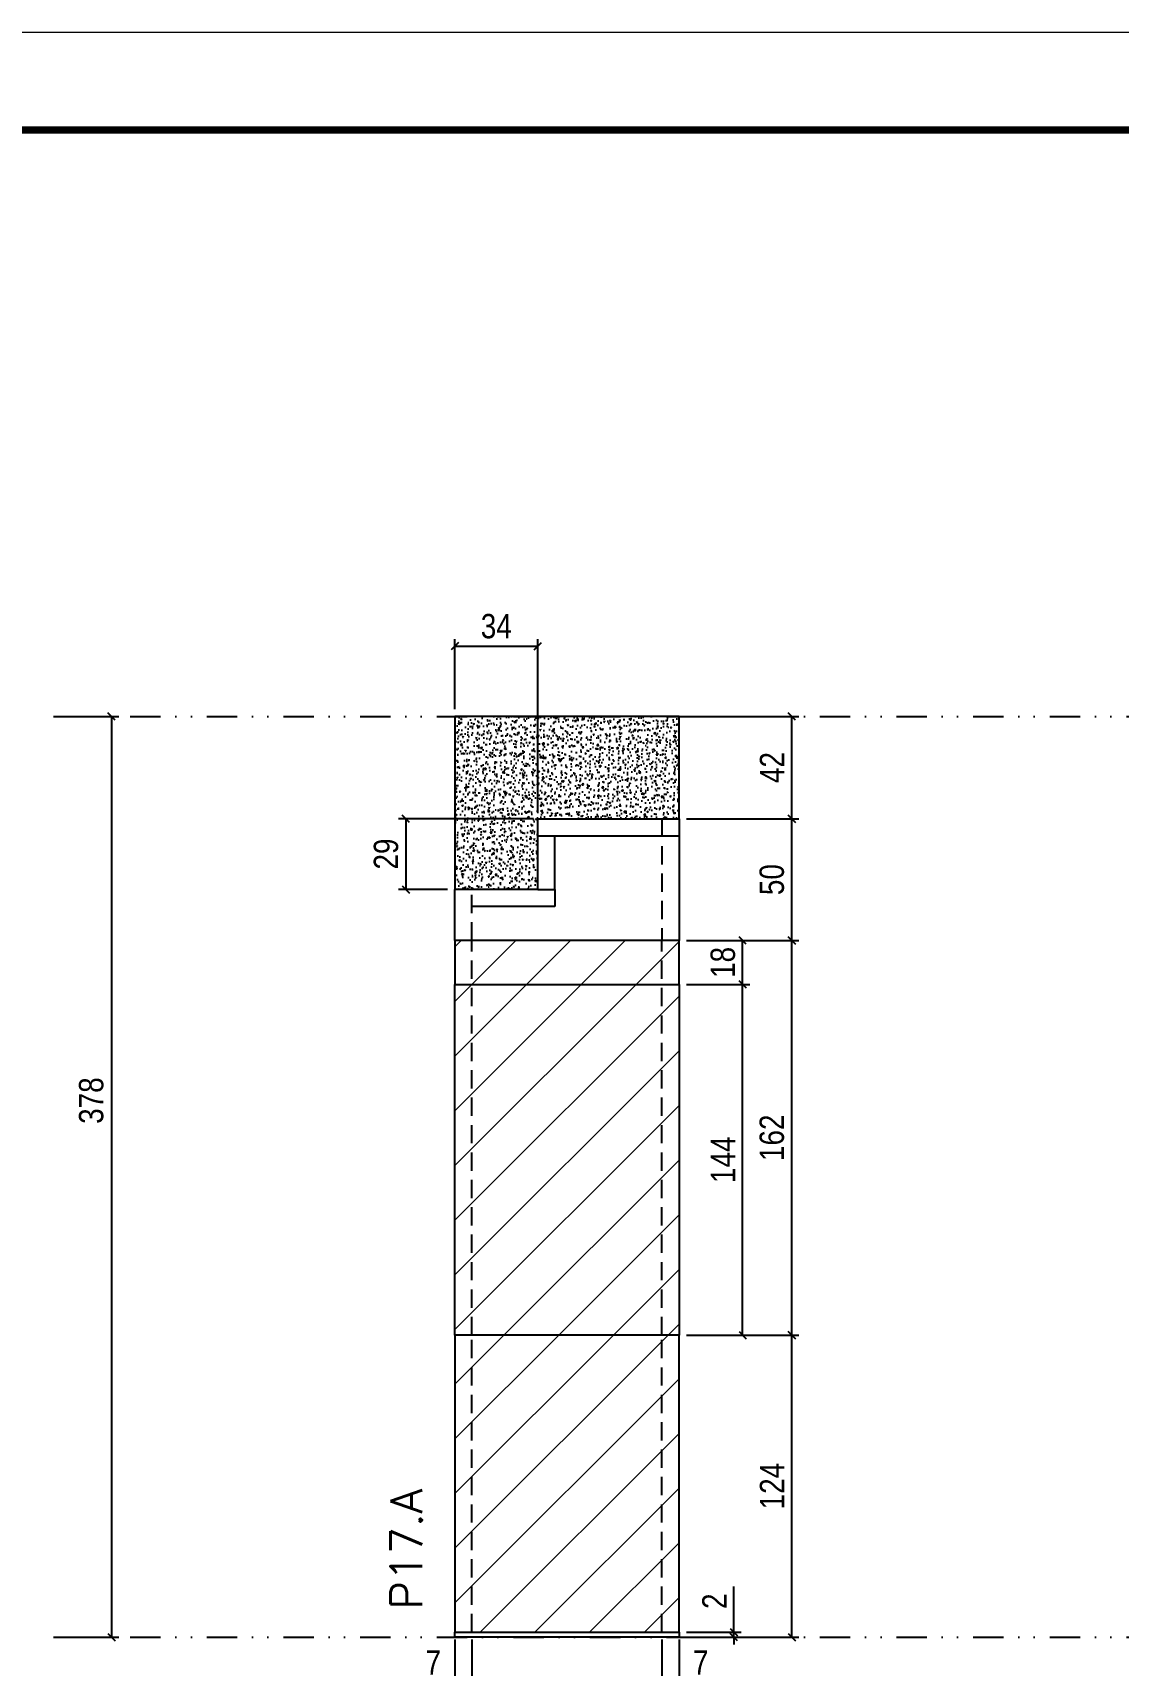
# Model space of a CAD drawing. Extents: x 2949 to 9203, y -16089 to 12527.
# Drawn here: x 3362 to 3807, y 3816 to 4487 of the extents above; entities that cross this region are included whole.
import ezdxf

# ---------------------------------------------------------------- set-up
doc = ezdxf.new("R2010")
doc.units = 0
for name, pattern in [('DASHED', [0.75, 0.5, -0.25]), ('DIVIDE2', [0.625, 0.25, -0.125, 0, -0.125, 0, -0.125]), ('HIDDEN', [0.375, 0.25, -0.125])]:
    doc.linetypes.add(name, pattern=pattern)
for name, color, linetype in [('COTA', 241, 'Continuous'), ('cotas', 4, 'Continuous'), ('Nível', 160, 'Continuous'), ('Painéis', 200, 'Continuous'), ('SARR_2.2x7', 40, 'Continuous'), ('Sarrafo de Pressão', 42, 'HIDDEN')]:
    doc.layers.add(name, color=color, linetype=linetype)
for name, color, linetype, lineweight in [('Folhas', 255, 'Continuous', 9), ('Hachura', 251, 'Continuous', 9), ('SARRAFO DE PRESSAO', 251, 'DASHED', 9), ('Texto Seção', 7, 'Continuous', 15)]:
    doc.layers.add(name, color=color, linetype=linetype, lineweight=lineweight)
doc.styles.add('COTA TECNICA', font='techl___.ttf', dxfattribs={"height": 10})
doc.styles.add('COTA TECNICA-50', font='techl___.ttf', dxfattribs={"height": 10})
doc.styles.add('REGUA-120', font='ROMANS.shx', dxfattribs={"height": 15})
doc.dimstyles.new('COTA PAINEL-50', dxfattribs={"dimtxt": 10, "dimasz": 3, "dimexe": 3, "dimexo": 3, "dimgap": 3, "dimtad": 1, "dimdec": 1, "dimzin": 12, "dimdsep": 46, "dimtxsty": 'COTA TECNICA-50', "dimblk1": 'OBLIQUE', "dimblk2": 'OBLIQUE', "dimsah": 1, "dimcen": 0.9, "dimclrd": 4, "dimclre": 4, "dimclrt": 240, "dimadec": 1, "dimazin": 3, "dimtfac": 1, "dimtdec": 1, "dimtmove": 0, "dimatfit": 3, "dimfxl": 1, "dimtolj": 1, "dimtzin": 12, "dimarcsym": 0})
doc.dimstyles.new('PAINEL', dxfattribs={"dimtxt": 10, "dimasz": 3, "dimexe": 3, "dimexo": 3, "dimgap": 3, "dimtad": 1, "dimdec": 1, "dimzin": 12, "dimdsep": 46, "dimtxsty": 'COTA TECNICA', "dimblk1": 'OBLIQUE', "dimblk2": 'OBLIQUE', "dimsah": 1, "dimcen": 0.9, "dimclrd": 4, "dimclre": 4, "dimclrt": 240, "dimadec": 1, "dimazin": 3, "dimtfac": 1, "dimtdec": 1, "dimtmove": 0, "dimatfit": 3, "dimfxl": 1, "dimtolj": 1, "dimtzin": 12, "dimarcsym": 0})
pattern_1 = [(45, (-1598.5, 3445.725), (-11.22532, 11.22532), [])]

# ---------------------------------------------------------------- blocks, each defined once
blk = doc.blocks.new('9999999999')
at = {"layer": 'Folhas'}
blk.add_lwpolyline([(98138.98, 34190.21), (99623.98, 34190.21), (99623.98, 35240.21), (98138.98, 35240.21)], close=True, dxfattribs=at)
at = {"layer": 'Folhas', "color": 30, "const_width": 3}
blk.add_lwpolyline([(98213.98, 34230.21), (99583.98, 34230.21), (99583.98, 35200.21), (98213.98, 35200.21)], close=True, dxfattribs=at)
blk = doc.blocks.new('_Oblique')
at = {"color": 0, "linetype": 'ByBlock', "lineweight": -2}
blk.add_line((-0.5, -0.5), (0.5, 0.5), dxfattribs=at)
blk = doc.blocks.new('*D995')
at = {"layer": 'cotas', "color": 4, "linetype": 'ByBlock', "lineweight": -2, "transparency": 16777216}
for p, q in [((3373.19, 4205.99), (3396.91, 4205.99)), ((3393.91, 4205.99), (3393.91, 3827.99)), ((3373.19, 3827.99), (3396.91, 3827.99))]:
    blk.add_line(p, q, dxfattribs=at)
at = {"layer": 'Defpoints', "color": 0, "linetype": 'ByBlock', "transparency": 16777216}
for p in [(3370.19, 4205.99), (3370.19, 3827.99), (3393.91, 3827.99)]:
    blk.add_point(p, dxfattribs=at)
at = {"layer": 'cotas', "color": 4, "linetype": 'ByBlock', "lineweight": -2, "transparency": 16777216, "xscale": 3, "yscale": 3, "zscale": 3}
for p, rotation in [((3393.91, 4205.99), 90), ((3393.91, 3827.99), 270)]:
    blk.add_blockref('_Oblique', p, dxfattribs=dict(at, rotation=rotation))
at = {"layer": 'cotas', "color": 240, "linetype": 'ByBlock', "transparency": 16777216, "insert": (3385.67, 4048.26), "char_height": 10, "attachment_point": 5, "rotation": 90, "style": 'COTA TECNICA'}
blk.add_mtext('\\A1;378', dxfattribs=at)
blk = doc.blocks.new('*D943')
at = {"layer": 'COTA', "color": 4, "lineweight": -2, "transparency": 16777216}
for p, q in [((3534.89, 3826.99), (3534.89, 3772.82)), ((3626.89, 3826.99), (3626.89, 3772.82)), ((3534.89, 3775.82), (3626.89, 3775.82))]:
    blk.add_line(p, q, dxfattribs=at)
at = {"layer": 'Defpoints', "color": 0, "transparency": 16777216}
for p in [(3534.89, 3829.99), (3626.89, 3829.99), (3626.89, 3775.82)]:
    blk.add_point(p, dxfattribs=at)
at = {"layer": 'COTA', "color": 4, "lineweight": -2, "transparency": 16777216, "xscale": 3, "yscale": 3, "zscale": 3, "rotation": 180}
blk.add_blockref('_Oblique', (3534.89, 3775.82), dxfattribs=at)
at = {"layer": 'COTA', "color": 4, "lineweight": -2, "transparency": 16777216, "xscale": 3, "yscale": 3, "zscale": 3}
blk.add_blockref('_Oblique', (3626.89, 3775.82), dxfattribs=at)
at = {"layer": 'COTA', "color": 240, "transparency": 16777216, "insert": (3580.89, 3783.9), "char_height": 10, "attachment_point": 5, "style": 'COTA TECNICA'}
blk.add_mtext('\\A1;92', dxfattribs=at)
blk = doc.blocks.new('*D944')
at = {"layer": 'COTA', "color": 4, "lineweight": -2, "transparency": 16777216}
for p, q in [((3629.89, 3951.99), (3676.13, 3951.99)), ((3673.13, 3827.99), (3673.13, 3951.99)), ((3629.89, 3827.99), (3676.13, 3827.99))]:
    blk.add_line(p, q, dxfattribs=at)
at = {"layer": 'Defpoints', "color": 0, "transparency": 16777216}
for p in [(3626.89, 3951.99), (3673.13, 3951.99), (3626.89, 3827.99)]:
    blk.add_point(p, dxfattribs=at)
at = {"layer": 'COTA', "color": 4, "lineweight": -2, "transparency": 16777216, "xscale": 3, "yscale": 3, "zscale": 3}
for p, rotation in [((3673.13, 3951.99), 90), ((3673.13, 3827.99), 270)]:
    blk.add_blockref('_Oblique', p, dxfattribs=dict(at, rotation=rotation))
at = {"layer": 'COTA', "color": 240, "transparency": 16777216, "insert": (3665.06, 3889.99), "char_height": 10, "attachment_point": 5, "rotation": 90, "style": 'COTA TECNICA-50'}
blk.add_mtext('\\A1;124', dxfattribs=at)
blk = doc.blocks.new('*D945')
at = {"layer": 'COTA', "color": 4, "lineweight": -2, "transparency": 16777216}
for p, q in [((3649.42, 3829.99), (3649.42, 3848.79)), ((3629.89, 3829.99), (3652.42, 3829.99)), ((3629.89, 3827.99), (3652.42, 3827.99)), ((3649.42, 3827.99), (3649.42, 3829.99)), ((3649.42, 3827.99), (3649.42, 3824.99))]:
    blk.add_line(p, q, dxfattribs=at)
at = {"layer": 'Defpoints', "color": 0, "transparency": 16777216}
for p in [(3626.89, 3829.99), (3626.89, 3827.99), (3649.42, 3827.99)]:
    blk.add_point(p, dxfattribs=at)
at = {"layer": 'COTA', "color": 4, "lineweight": -2, "transparency": 16777216, "xscale": 3, "yscale": 3, "zscale": 3}
for p, rotation in [((3649.42, 3829.99), 270), ((3649.42, 3827.99), 90)]:
    blk.add_blockref('_Oblique', p, dxfattribs=dict(at, rotation=rotation))
at = {"layer": 'COTA', "color": 240, "transparency": 16777216, "insert": (3641.42, 3842.74), "char_height": 10, "attachment_point": 5, "rotation": 90, "style": 'COTA TECNICA-50'}
blk.add_mtext('\\A1;2', dxfattribs=at)
blk = doc.blocks.new('*D946')
at = {"layer": 'COTA', "color": 4, "linetype": 'ByBlock', "lineweight": -2, "transparency": 16777216}
for p, q in [((3629.89, 4095.99), (3656.01, 4095.99)), ((3653.01, 3951.99), (3653.01, 4095.99)), ((3629.89, 3951.99), (3656.01, 3951.99))]:
    blk.add_line(p, q, dxfattribs=at)
at = {"layer": 'Defpoints', "color": 0, "linetype": 'ByBlock', "transparency": 16777216}
for p in [(3626.89, 4095.99), (3653.01, 4095.99), (3626.89, 3951.99)]:
    blk.add_point(p, dxfattribs=at)
at = {"layer": 'COTA', "color": 4, "linetype": 'ByBlock', "lineweight": -2, "transparency": 16777216, "xscale": 3, "yscale": 3, "zscale": 3}
for p, rotation in [((3653.01, 4095.99), 90), ((3653.01, 3951.99), 270)]:
    blk.add_blockref('_Oblique', p, dxfattribs=dict(at, rotation=rotation))
at = {"layer": 'COTA', "color": 240, "linetype": 'ByBlock', "transparency": 16777216, "insert": (3644.94, 4023.99), "char_height": 10, "attachment_point": 5, "rotation": 90, "style": 'COTA TECNICA'}
blk.add_mtext('\\A1;144', dxfattribs=at)
blk = doc.blocks.new('*D947')
at = {"layer": 'COTA', "color": 4, "linetype": 'ByBlock', "lineweight": -2, "transparency": 16777216}
for p, q in [((3629.89, 4113.99), (3656.01, 4113.99)), ((3653.01, 4095.99), (3653.01, 4113.99)), ((3629.89, 4095.99), (3656.01, 4095.99))]:
    blk.add_line(p, q, dxfattribs=at)
at = {"layer": 'Defpoints', "color": 0, "linetype": 'ByBlock', "transparency": 16777216}
for p in [(3626.89, 4113.99), (3653.01, 4113.99), (3626.89, 4095.99)]:
    blk.add_point(p, dxfattribs=at)
at = {"layer": 'COTA', "color": 4, "linetype": 'ByBlock', "lineweight": -2, "transparency": 16777216, "xscale": 3, "yscale": 3, "zscale": 3}
for p, rotation in [((3653.01, 4113.99), 90), ((3653.01, 4095.99), 270)]:
    blk.add_blockref('_Oblique', p, dxfattribs=dict(at, rotation=rotation))
at = {"layer": 'COTA', "color": 240, "linetype": 'ByBlock', "transparency": 16777216, "insert": (3644.92, 4104.99), "char_height": 10, "attachment_point": 5, "rotation": 90, "style": 'COTA TECNICA'}
blk.add_mtext('\\A1;18', dxfattribs=at)
blk = doc.blocks.new('*D948')
at = {"layer": 'COTA', "color": 4, "lineweight": -2, "transparency": 16777216}
for p, q in [((3534.89, 3824.99), (3534.89, 3806.48)), ((3541.89, 3826.99), (3541.89, 3806.48)), ((3534.89, 3809.48), (3520.16, 3809.48)), ((3541.89, 3809.48), (3534.89, 3809.48))]:
    blk.add_line(p, q, dxfattribs=at)
at = {"layer": 'Defpoints', "color": 0, "transparency": 16777216}
for p in [(3534.89, 3827.99), (3541.89, 3829.99), (3534.89, 3809.48)]:
    blk.add_point(p, dxfattribs=at)
at = {"layer": 'COTA', "color": 4, "lineweight": -2, "transparency": 16777216, "xscale": 3, "yscale": 3, "zscale": 3, "rotation": 180}
blk.add_blockref('_Oblique', (3534.89, 3809.48), dxfattribs=at)
at = {"layer": 'COTA', "color": 4, "lineweight": -2, "transparency": 16777216, "xscale": 3, "yscale": 3, "zscale": 3}
blk.add_blockref('_Oblique', (3541.89, 3809.48), dxfattribs=at)
at = {"layer": 'COTA', "color": 240, "transparency": 16777216, "insert": (3526.03, 3817.55), "char_height": 10, "attachment_point": 5, "style": 'COTA TECNICA-50'}
blk.add_mtext('\\A1;7', dxfattribs=at)
blk = doc.blocks.new('*D949')
at = {"layer": 'COTA', "color": 4, "lineweight": -2, "transparency": 16777216}
for p, q in [((3619.89, 3826.99), (3619.89, 3806.48)), ((3626.89, 3824.99), (3626.89, 3806.48)), ((3619.89, 3809.48), (3626.89, 3809.48)), ((3626.89, 3809.48), (3641.62, 3809.48))]:
    blk.add_line(p, q, dxfattribs=at)
at = {"layer": 'Defpoints', "color": 0, "transparency": 16777216}
for p in [(3619.89, 3829.99), (3626.89, 3827.99), (3626.89, 3809.48)]:
    blk.add_point(p, dxfattribs=at)
at = {"layer": 'COTA', "color": 4, "lineweight": -2, "transparency": 16777216, "xscale": 3, "yscale": 3, "zscale": 3, "rotation": 180}
blk.add_blockref('_Oblique', (3619.89, 3809.48), dxfattribs=at)
at = {"layer": 'COTA', "color": 4, "lineweight": -2, "transparency": 16777216, "xscale": 3, "yscale": 3, "zscale": 3}
blk.add_blockref('_Oblique', (3626.89, 3809.48), dxfattribs=at)
at = {"layer": 'COTA', "color": 240, "transparency": 16777216, "insert": (3635.76, 3817.55), "char_height": 10, "attachment_point": 5, "style": 'COTA TECNICA-50'}
blk.add_mtext('\\A1;7', dxfattribs=at)
blk = doc.blocks.new('*D985')
at = {"layer": 'COTA', "color": 4, "linetype": 'ByBlock', "lineweight": -2, "transparency": 16777216}
for p, q in [((3629.89, 4113.99), (3676.13, 4113.99)), ((3673.13, 3951.99), (3673.13, 4113.99)), ((3629.89, 3951.99), (3676.13, 3951.99))]:
    blk.add_line(p, q, dxfattribs=at)
at = {"layer": 'Defpoints', "color": 0, "linetype": 'ByBlock', "transparency": 16777216}
for p in [(3626.89, 4113.99), (3673.13, 4113.99), (3626.89, 3951.99)]:
    blk.add_point(p, dxfattribs=at)
at = {"layer": 'COTA', "color": 4, "linetype": 'ByBlock', "lineweight": -2, "transparency": 16777216, "xscale": 3, "yscale": 3, "zscale": 3}
for p, rotation in [((3673.13, 4113.99), 90), ((3673.13, 3951.99), 270)]:
    blk.add_blockref('_Oblique', p, dxfattribs=dict(at, rotation=rotation))
at = {"layer": 'COTA', "color": 240, "linetype": 'ByBlock', "transparency": 16777216, "insert": (3665.03, 4032.99), "char_height": 10, "attachment_point": 5, "rotation": 90, "style": 'COTA TECNICA'}
blk.add_mtext('\\A1;162', dxfattribs=at)
blk = doc.blocks.new('*D2358')
at = {"layer": 'COTA', "color": 4, "lineweight": -2, "transparency": 16777216}
for p, q in [((3629.89, 4163.99), (3676.13, 4163.99)), ((3673.13, 4113.99), (3673.13, 4163.99)), ((3629.89, 4113.99), (3676.13, 4113.99))]:
    blk.add_line(p, q, dxfattribs=at)
at = {"layer": 'Defpoints', "color": 0, "transparency": 16777216}
for p in [(3626.89, 4163.99), (3673.13, 4163.99), (3626.89, 4113.99)]:
    blk.add_point(p, dxfattribs=at)
at = {"layer": 'COTA', "color": 4, "lineweight": -2, "transparency": 16777216, "xscale": 3, "yscale": 3, "zscale": 3}
for p, rotation in [((3673.13, 4163.99), 90), ((3673.13, 4113.99), 270)]:
    blk.add_blockref('_Oblique', p, dxfattribs=dict(at, rotation=rotation))
at = {"layer": 'COTA', "color": 240, "transparency": 16777216, "insert": (3665.02, 4138.99), "char_height": 10, "attachment_point": 5, "rotation": 90, "style": 'COTA TECNICA-50'}
blk.add_mtext('\\A1;50', dxfattribs=at)
blk = doc.blocks.new('*D2359')
at = {"layer": 'COTA', "color": 4, "lineweight": -2, "transparency": 16777216}
for p, q in [((3629.89, 4205.99), (3676.13, 4205.99)), ((3673.13, 4163.99), (3673.13, 4205.99)), ((3629.89, 4163.99), (3676.13, 4163.99))]:
    blk.add_line(p, q, dxfattribs=at)
at = {"layer": 'Defpoints', "color": 0, "transparency": 16777216}
for p in [(3626.89, 4205.99), (3673.13, 4205.99), (3626.89, 4163.99)]:
    blk.add_point(p, dxfattribs=at)
at = {"layer": 'COTA', "color": 4, "lineweight": -2, "transparency": 16777216, "xscale": 3, "yscale": 3, "zscale": 3}
for p, rotation in [((3673.13, 4205.99), 90), ((3673.13, 4163.99), 270)]:
    blk.add_blockref('_Oblique', p, dxfattribs=dict(at, rotation=rotation))
at = {"layer": 'COTA', "color": 240, "transparency": 16777216, "insert": (3665.06, 4184.99), "char_height": 10, "attachment_point": 5, "rotation": 90, "style": 'COTA TECNICA-50'}
blk.add_mtext('\\A1;42', dxfattribs=at)
blk = doc.blocks.new('*D2648')
at = {"layer": 'COTA', "color": 4, "lineweight": -2, "transparency": 16777216}
for p, q in [((3534.89, 4208.99), (3534.89, 4237.77)), ((3568.89, 4166.99), (3568.89, 4237.77)), ((3534.89, 4234.77), (3568.89, 4234.77))]:
    blk.add_line(p, q, dxfattribs=at)
at = {"layer": 'Defpoints', "color": 0, "transparency": 16777216}
for p in [(3568.89, 4234.77), (3534.89, 4205.99), (3568.89, 4163.99)]:
    blk.add_point(p, dxfattribs=at)
at = {"layer": 'COTA', "color": 4, "lineweight": -2, "transparency": 16777216, "xscale": 3, "yscale": 3, "zscale": 3, "rotation": 180}
blk.add_blockref('_Oblique', (3534.89, 4234.77), dxfattribs=at)
at = {"layer": 'COTA', "color": 4, "lineweight": -2, "transparency": 16777216, "xscale": 3, "yscale": 3, "zscale": 3}
blk.add_blockref('_Oblique', (3568.89, 4234.77), dxfattribs=at)
at = {"layer": 'COTA', "color": 240, "transparency": 16777216, "insert": (3551.89, 4242.99), "char_height": 10, "attachment_point": 5, "style": 'COTA TECNICA-50'}
blk.add_mtext('\\A1;34', dxfattribs=at)
blk = doc.blocks.new('*D2649')
at = {"layer": 'COTA', "color": 4, "lineweight": -2, "transparency": 16777216}
for p, q in [((3565.89, 4163.99), (3511.75, 4163.99)), ((3514.75, 4163.99), (3514.75, 4134.99)), ((3531.89, 4134.99), (3511.75, 4134.99))]:
    blk.add_line(p, q, dxfattribs=at)
at = {"layer": 'Defpoints', "color": 0, "transparency": 16777216}
for p in [(3568.89, 4163.99), (3514.75, 4134.99), (3534.89, 4134.99)]:
    blk.add_point(p, dxfattribs=at)
at = {"layer": 'COTA', "color": 4, "lineweight": -2, "transparency": 16777216, "xscale": 3, "yscale": 3, "zscale": 3}
for p, rotation in [((3514.75, 4163.99), 90), ((3514.75, 4134.99), 270)]:
    blk.add_blockref('_Oblique', p, dxfattribs=dict(at, rotation=rotation))
at = {"layer": 'COTA', "color": 240, "transparency": 16777216, "insert": (3506.67, 4149.49), "char_height": 10, "attachment_point": 5, "rotation": 90, "style": 'COTA TECNICA-50'}
blk.add_mtext('\\A1;29', dxfattribs=at)

msp = doc.modelspace()

# ---------------------------------------------------------------- hatches: boundary and pattern name
at = {"layer": 'COTA', "linetype": 'ByBlock'}
h = msp.add_hatch(dxfattribs=at)
h.set_pattern_fill('AR-CONC', color=256, scale=0.03)
h.set_pattern_definition([(50, (-1598.5, 3445.7253), (5.46554, -0.4781726), [0.5715, -6.2865]), (355, (-1598.5, 3445.7253), (-1.0573026, 5.7317054), [0.4572, -5.0292175]), (100.45144, (-1598.0445, 3445.6855), (4.4082374, 5.2535326), [0.4857, -5.3427073]), (46.1842, (-1598.5, 3447.249), (8.132371, -1.26127), [0.85725, -9.42975]), (96.63556, (-1597.822, 3447.144), (7.122124, 7.422784), [0.728551, -8.014068]), (351.18415, (-1598.5, 3447.249), (7.122124, 7.422784), [0.685799, -7.543792]), (21, (-1597.738, 3446.8683), (4.5484317, -3.067956), [0.5715, -6.2865]), (326, (-1597.738, 3446.8683), (1.854061, 5.525639), [0.4572, -5.0292]), (71.45144, (-1597.359, 3446.6127), (6.4024926, 2.457683), [0.4857, -5.342698]), (37.5, (-1598.5, 3445.7253), (0.0926581, 2.5366512), [0, -4.96824, 0, -5.1054, 0, -5.04825]), (7.5, (-1598.5, 3445.7253), (2.0045899, 3.0054172), [0, -2.91084, 0, -4.85394, 0, -1.92405]), (327.5, (-1600.1993, 3445.7253), (4.06771786, -0.1718623), [0, -1.905, 0, -5.9436, 0, -7.8867]), (317.5, (-1600.9613, 3445.7253), (4.4438754, 0.7627947), [0, -2.4765, 0, -3.94716, 0, -5.6007])])
h.paths.add_polyline_path([(3626.89, 4163.99), (3626.89, 4205.99), (3534.89, 4205.99), (3534.89, 4134.99), (3568.89, 4134.99), (3568.89, 4163.99)])
at = {"layer": 'Hachura'}
h = msp.add_hatch(dxfattribs=at)
h.set_pattern_fill('ANSI31', color=256, scale=5)
h.set_pattern_definition(pattern_1)
h.paths.add_polyline_path([(3626.89, 4095.99), (3626.89, 4113.99), (3534.89, 4113.99), (3534.89, 4095.99)])
h = msp.add_hatch(dxfattribs=at)
h.set_pattern_fill('ANSI31', color=256, scale=5)
h.set_pattern_definition(pattern_1)
h.paths.add_polyline_path([(3626.89, 4095.99), (3534.89, 4095.99), (3534.89, 3951.99), (3626.89, 3951.99)])
h = msp.add_hatch(dxfattribs=at)
h.set_pattern_fill('ANSI31', color=256, scale=5)
h.set_pattern_definition(pattern_1)
h.paths.add_polyline_path([(3626.89, 3951.99), (3534.89, 3951.99), (3534.89, 3829.99), (3626.89, 3829.99)])

# ---------------------------------------------------------------- linework, layer by layer
at = {"layer": 'COTA', "linetype": 'ByBlock'}
for p, q in [((3534.89, 4205.99), (3534.89, 4134.99)), ((3626.89, 4205.99), (3534.89, 4205.99)), ((3626.89, 4163.99), (3626.89, 4205.99)), ((3568.89, 4163.99), (3626.89, 4163.99))]:
    msp.add_line(p, q, dxfattribs=at)
at = {"layer": 'Nível', "color": 4, "linetype": 'DIVIDE2', "ltscale": 50}
for p, q in [((3370.19, 4205.99), (4380.53, 4205.99)), ((3370.19, 3827.99), (4380.53, 3827.99))]:
    msp.add_line(p, q, dxfattribs=at)
at = {"layer": 'Painéis'}
for p, q in [((3568.89, 4134.99), (3568.89, 4163.99)), ((3568.89, 4163.99), (3626.89, 4163.99)), ((3626.89, 4163.99), (3626.89, 4113.99)), ((3534.89, 4113.99), (3534.89, 4134.99)), ((3568.89, 4134.99), (3534.89, 4134.99)), ((3626.89, 4113.99), (3534.89, 4113.99))]:
    msp.add_line(p, q, dxfattribs=at)
for points in [[(3534.89, 4095.99), (3626.89, 4095.99), (3626.89, 4113.99), (3534.89, 4113.99)], [(3626.89, 3951.99), (3534.89, 3951.99), (3534.89, 4095.99), (3626.89, 4095.99)], [(3534.89, 3829.99), (3626.89, 3829.99), (3626.89, 3951.99), (3534.89, 3951.99)], [(3534.89, 3829.99), (3626.89, 3829.99), (3626.89, 3827.99), (3534.89, 3827.99)]]:
    msp.add_lwpolyline(points, close=True, dxfattribs=at)
at = {"layer": 'SARR_2.2x7'}
for p, q in [((3568.89, 4156.99), (3626.89, 4156.99)), ((3575.89, 4134.99), (3575.89, 4156.99)), ((3568.89, 4134.99), (3575.89, 4134.99)), ((3575.89, 4134.99), (3575.89, 4127.99)), ((3575.89, 4127.99), (3541.89, 4127.99))]:
    msp.add_line(p, q, dxfattribs=at)
at = {"layer": 'Sarrafo de Pressão', "ltscale": 30}
for p, q in [((3619.89, 4163.99), (3619.89, 4113.99)), ((3541.89, 4113.99), (3541.89, 4134.99)), ((3541.89, 3951.99), (3541.89, 4113.99)), ((3619.89, 3951.99), (3619.89, 4113.99)), ((3541.89, 3829.99), (3541.89, 3951.99)), ((3619.89, 3829.99), (3619.89, 3951.99))]:
    msp.add_line(p, q, dxfattribs=at)

# ---------------------------------------------------------------- block references
at = {"layer": 'SARRAFO DE PRESSAO', "color": 6, "linetype": 'ByBlock'}
msp.add_blockref('9999999999', (-95189.94, -30753.5), dxfattribs=at)

# ---------------------------------------------------------------- texts
at = {"layer": 'Texto Seção', "insert": (3521.42, 3839.24), "char_height": 13, "width": 285.3299, "attachment_point": 7, "rotation": 90, "style": 'REGUA-120'}
msp.add_mtext('P17.A', dxfattribs=at)

# ---------------------------------------------------------------- dimensions: what is measured, and where the dimension line sits
at = {"layer": 'COTA'}
for base, p1, p2, picture, middle in [((3568.89, 4234.77), (3534.89, 4205.99), (3568.89, 4163.99), '*D2648', (3551.89, 4242.99)), ((3626.89, 3809.48), (3619.89, 3829.99), (3626.89, 3827.99), '*D949', (3635.76, 3817.55))]:
    dim = msp.add_linear_dim(base=base, p1=p1, p2=p2, dimstyle='COTA PAINEL-50', dxfattribs=at)
    dim.commit()
    dim.dimension.update_dxf_attribs({"geometry": picture, "text_midpoint": middle})
for base, p1, p2, angle, picture, middle in [((3673.13, 4205.99), (3626.89, 4163.99), (3626.89, 4205.99), 90, '*D2359', (3665.06, 4184.99)), ((3514.75, 4134.99), (3568.89, 4163.99), (3534.89, 4134.99), 90, '*D2649', (3506.67, 4149.49)), ((3673.13, 4163.99), (3626.89, 4113.99), (3626.89, 4163.99), 90, '*D2358', (3665.02, 4138.99)), ((3673.13, 3951.99), (3626.89, 3827.99), (3626.89, 3951.99), 90, '*D944', (3665.06, 3889.99)), ((3534.89, 3809.48), (3541.89, 3829.99), (3534.89, 3827.99), 180, '*D948', (3526.03, 3817.55))]:
    dim = msp.add_linear_dim(base=base, p1=p1, p2=p2, angle=angle, dimstyle='COTA PAINEL-50', dxfattribs=at)
    dim.commit()
    dim.dimension.update_dxf_attribs({"geometry": picture, "text_midpoint": middle})
at = {"layer": 'COTA', "linetype": 'ByBlock'}
dim = msp.add_linear_dim(base=(3653.01, 4113.99), p1=(3626.89, 4095.99), p2=(3626.89, 4113.99), angle=90, dimstyle='PAINEL', override={"dimtmove": 1}, dxfattribs=at)
dim.commit()
dim.dimension.update_dxf_attribs({"geometry": '*D947', "text_midpoint": (3653.01, 4104.99), "dimtype": 160})
for base, p2, picture, middle in [((3673.13, 4113.99), (3626.89, 4113.99), '*D985', (3665.03, 4032.99)), ((3653.01, 4095.99), (3626.89, 4095.99), '*D946', (3644.94, 4023.99))]:
    dim = msp.add_linear_dim(base=base, p1=(3626.89, 3951.99), p2=p2, angle=90, dimstyle='PAINEL', dxfattribs=at)
    dim.commit()
    dim.dimension.update_dxf_attribs({"geometry": picture, "text_midpoint": middle})
at = {"layer": 'COTA'}
dim = msp.add_linear_dim(base=(3649.42, 3827.99), p1=(3626.89, 3829.99), p2=(3626.89, 3827.99), angle=90, dimstyle='COTA PAINEL-50', dxfattribs=at)
dim.commit()
dim.dimension.update_dxf_attribs({"geometry": '*D945', "text_midpoint": (3649.42, 3842.74), "dimtype": 160})
dim = msp.add_linear_dim(base=(3626.89, 3775.82), p1=(3534.89, 3829.99), p2=(3626.89, 3829.99), dimstyle='PAINEL', override={"dimarcsym": 2}, dxfattribs=at)
dim.commit()
dim.dimension.update_dxf_attribs({"geometry": '*D943', "text_midpoint": (3580.89, 3783.9)})
at = {"layer": 'cotas', "linetype": 'ByBlock'}
dim = msp.add_linear_dim(base=(3393.91, 3827.99), p1=(3370.19, 4205.99), p2=(3370.19, 3827.99), angle=90, dimstyle='PAINEL', dxfattribs=at)
dim.commit()
dim.dimension.update_dxf_attribs({"geometry": '*D995', "text_midpoint": (3393.91, 4048.26), "dimtype": 160})

doc.saveas('drawing.dxf')
